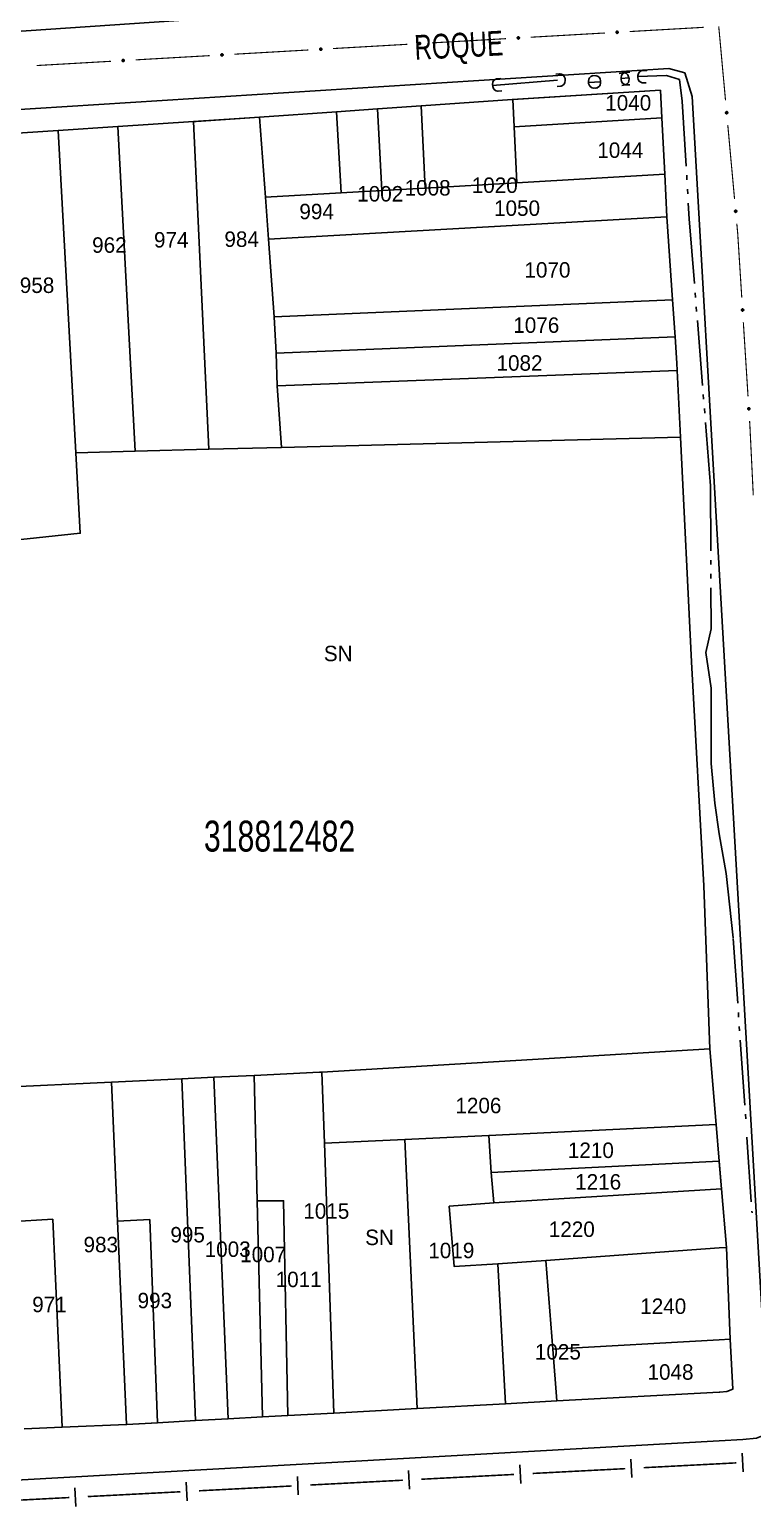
# Model space of a CAD drawing. Extents: x 201053 to 202535, y 4855063 to 4857394.
# Drawn here: x 202207 to 202323.9, y 4856052.7 to 4856291.6 of the extents above; entities that cross this region are included whole.
import ezdxf
from ezdxf.enums import TextEntityAlignment as Align

# ---------------------------------------------------------------- set-up
doc = ezdxf.new("R2010")
doc.units = 0
doc.header["$LTSCALE"] = 1.5
doc.header["$MEASUREMENT"] = 0
doc.linetypes.add('TRACO_05', pattern=[11, 7, -1, 0.5, -1, 0.5, -1])
for name, color, linetype in [('CD_MALHA_LOTES', 7, 'CONTINUOUS'), ('CD_TXT_QUADRA', 2, 'CONTINUOUS'), ('HD-VALAS-DRENOS', 170, 'CONTINUOUS'), ('LM-LIM-SETORES-BAIRROS', 250, 'CONTINUOUS'), ('RU-QUADRA', 210, 'CONTINUOUS'), ('SV-BUEIRO-VALA', 7, 'CONTINUOUS'), ('SV-EIXO-RUA-PAV', 20, 'CONTINUOUS'), ('SV-RUA-PAVIM', 7, 'CONTINUOUS'), ('SV-TXT-RUA-PAV', 7, 'CONTINUOUS'), ('Th_NmrPort', 7, 'CONTINUOUS')]:
    doc.layers.add(name, color=color, linetype=linetype)
doc.styles.add('ARIAL', font='ARIAL.SHX')

# ---------------------------------------------------------------- blocks, each defined once
blk = doc.blocks.new('COD120', base_point=(202246.23, 4857300.32))
at = {"layer": 'SV-BUEIRO-VALA'}
blk.add_lwpolyline([(202245.23, 4857298.92), (202245.23, 4857299.503333), (202245.23, 4857299.590833), (202245.313333, 4857299.824167), (202245.48, 4857300.086667), (202245.73, 4857300.2325), (202246.063333, 4857300.32), (202246.396667, 4857300.32), (202246.73, 4857300.2325), (202246.98, 4857300.086667), (202247.146667, 4857299.824167), (202247.23, 4857299.590833), (202247.23, 4857299.503333), (202247.23, 4857298.92)], dxfattribs=at)

msp = doc.modelspace()

# ---------------------------------------------------------------- linework, layer by layer
at = {"layer": 'CD_MALHA_LOTES', "linetype": 'Continuous', "flags": 128}
for points in [[(202285.18, 4856280.28), (202309.06, 4856281.76), (202309.29, 4856277.29)], [(202256.7, 4856278.3), (202263.28, 4856278.75)], [(202263.28, 4856278.75), (202270.35, 4856279.25)], [(202263.99, 4856265.56), (202263.28, 4856278.75)], [(202270.35, 4856279.25), (202285.07, 4856280.27), (202285.18, 4856280.28)], [(202271, 4856265.96), (202270.35, 4856279.25)], [(202285.4, 4856275.83), (202285.18, 4856280.28)], [(202221.3, 4856275.89), (202233.58, 4856276.69)], [(202233.58, 4856276.69), (202233.97, 4856276.71), (202244.24, 4856277.43)], [(202236.03, 4856223.73), (202233.58, 4856276.69)], [(202244.24, 4856277.43), (202256.7, 4856278.3)], [(202245.22, 4856264.47), (202244.24, 4856277.43)], [(202257.41, 4856265.18), (202256.7, 4856278.3)], [(202285.4, 4856275.83), (202309.29, 4856277.29)], [(202309.29, 4856277.29), (202309.76, 4856268.2)], [(202189.34, 4856273.83), (202211.65, 4856275.27)], [(202211.65, 4856275.27), (202221.3, 4856275.89)], [(202214.52, 4856223.18), (202211.65, 4856275.27)], [(202224.11, 4856223.42), (202221.3, 4856275.89)], [(202285.84, 4856266.82), (202285.4, 4856275.83)], [(202285.84, 4856266.82), (202271, 4856265.96)], [(202309.76, 4856268.2), (202285.84, 4856266.82)], [(202309.76, 4856268.2), (202310.11, 4856261.31)], [(202245.22, 4856264.47), (202257.41, 4856265.18)], [(202245.67, 4856257.68), (202245.22, 4856264.47)], [(202263.99, 4856265.56), (202257.41, 4856265.18)], [(202271, 4856265.96), (202263.99, 4856265.56)], [(202245.67, 4856257.68), (202310.11, 4856261.31)], [(202310.11, 4856261.31), (202311.02, 4856247.89)], [(202246.58, 4856245.14), (202245.67, 4856257.68)], [(202246.58, 4856245.14), (202311.02, 4856247.89)], [(202311.02, 4856247.89), (202311.43, 4856241.93)], [(202246.9, 4856239.28), (202246.58, 4856245.14)], [(202246.9, 4856239.28), (202311.43, 4856241.93)], [(202311.43, 4856241.93), (202311.72, 4856237.67), (202311.78, 4856236.47)], [(202247.08, 4856234.01), (202246.9, 4856239.28)], [(202247.08, 4856234.01), (202311.78, 4856236.47)], [(202311.78, 4856236.47), (202312.3, 4856225.67)], [(202247.78, 4856224.03), (202247.08, 4856234.01)], [(202236.03, 4856223.73), (202224.11, 4856223.42)], [(202247.78, 4856224.03), (202236.03, 4856223.73)], [(202312.3, 4856225.67), (202247.78, 4856224.03)], [(202312.3, 4856225.67), (202314.06, 4856189.39), (202316.08, 4856153.17), (202317.06, 4856126.8)], [(202194.49, 4856207.98), (202215.24, 4856210.17), (202214.52, 4856223.18)], [(202224.11, 4856223.42), (202214.52, 4856223.18)], [(202254.33, 4856123.05), (202317.06, 4856126.8)], [(202317.06, 4856126.8), (202318.07, 4856114.59)], [(202201.85, 4856120.54), (202220.29, 4856121.42)], [(202220.29, 4856121.42), (202231.68, 4856121.97)], [(202221.29, 4856098.93), (202220.29, 4856121.42)], [(202231.68, 4856121.97), (202236.85, 4856122.21)], [(202233.87, 4856066.71), (202231.68, 4856121.97)], [(202236.85, 4856122.21), (202243.35, 4856122.52)], [(202239.15, 4856067), (202236.85, 4856122.21)], [(202243.35, 4856122.52), (202253.94, 4856123.03), (202254.33, 4856123.05)], [(202243.86, 4856102.26), (202243.35, 4856122.52)], [(202254.72, 4856111.56), (202254.33, 4856123.05)], [(202281.28, 4856112.82), (202318.07, 4856114.59)], [(202318.07, 4856114.59), (202318.56, 4856108.68)], [(202254.72, 4856111.56), (202267.72, 4856112.18)], [(202256.23, 4856067.93), (202254.72, 4856111.56)], [(202267.72, 4856112.18), (202281.28, 4856112.82)], [(202269.74, 4856068.66), (202267.72, 4856112.18)], [(202281.69, 4856106.8), (202281.28, 4856112.82)], [(202281.69, 4856106.8), (202318.56, 4856108.68)], [(202282.1, 4856101.92), (202281.69, 4856106.8)], [(202318.56, 4856108.68), (202318.93, 4856104.19)], [(202244.73, 4856067.3), (202243.86, 4856102.26)], [(202243.86, 4856102.26), (202248.11, 4856102.26), (202248.79, 4856067.52)], [(202282.76, 4856092.08), (202275.72, 4856091.61), (202274.91, 4856101.38), (202282.1, 4856101.92)], [(202282.1, 4856101.92), (202318.93, 4856104.19)], [(202318.93, 4856104.19), (202319.71, 4856094.7)], [(202203.75, 4856098.87), (202210.8, 4856099.27), (202212.3, 4856065.65)], [(202221.29, 4856098.93), (202226.47, 4856099.21)], [(202222.75, 4856066.11), (202221.29, 4856098.93)], [(202226.47, 4856099.21), (202227.76, 4856066.38)], [(202318.57, 4856094.62), (202319.71, 4856094.7)], [(202319.71, 4856094.7), (202320.34, 4856079.9)], [(202282.76, 4856092.08), (202290.51, 4856092.59)], [(202290.51, 4856092.59), (202318.57, 4856094.62)], [(202291.63, 4856078.24), (202290.51, 4856092.59)], [(202284.02, 4856069.44), (202282.76, 4856092.08)], [(202291.63, 4856078.24), (202318.57, 4856079.8)], [(202292.28, 4856069.89), (202291.63, 4856078.24)], [(202320.34, 4856079.9), (202320.74, 4856071.78), (202319.8, 4856071.44), (202318.63, 4856071.32), (202318.57, 4856071.32)], [(202318.57, 4856079.8), (202320.34, 4856079.9)], [(202318.57, 4856071.32), (202292.28, 4856069.89)], [(202269.74, 4856068.66), (202256.23, 4856067.93)], [(202284.02, 4856069.44), (202269.74, 4856068.66)], [(202292.28, 4856069.89), (202284.02, 4856069.44)], [(202222.75, 4856066.11), (202212.3, 4856065.65)], [(202227.76, 4856066.38), (202222.8, 4856066.11), (202222.75, 4856066.11)], [(202233.87, 4856066.71), (202227.76, 4856066.38)], [(202239.15, 4856067), (202233.87, 4856066.71)], [(202244.73, 4856067.3), (202239.15, 4856067)], [(202248.79, 4856067.52), (202244.73, 4856067.3)], [(202256.23, 4856067.93), (202248.79, 4856067.52)], [(202212.3, 4856065.65), (202206.19, 4856065.38)]]:
    msp.add_lwpolyline(points, dxfattribs=at)
at = {"layer": 'HD-VALAS-DRENOS', "linetype": 'TRACO_05'}
for points in [[(202281.92, 4856282.55, 13.44), (202293.64, 4856283.51, 13.44)], [(202302.69, 4856283.67, 13.44), (202303.95, 4856283.79, 13.44)], [(202305.4, 4856283.99, 13.44), (202310.04, 4856284.15, 13.44), (202312.11, 4856283.51, 13.44), (202312.59, 4856280, 13.44), (202313.71, 4856260.98, 13.28), (202317.15, 4856217.83, 13.28), (202317.23, 4856194.68, 13.19), (202316.38, 4856190.86, 13.19), (202317.23, 4856185.09, 13.19), (202317.23, 4856177.58, 13.19), (202317.23, 4856172.95, 13.19), (202317.84, 4856166.55, 13.19), (202318.54, 4856161.55, 13.19)], [(202297.42, 4856283.03, 13.44), (202299.38, 4856283.11, 13.44)], [(202318.54, 4856161.55, 13.19), (202319.67, 4856155.17, 13.19), (202320.8, 4856144.66, 12.87), (202322.95, 4856114.29, 12.87)], [(202323.02, 4856112.55, 12.87), (202323.87, 4856100.32, 12.54)]]:
    msp.add_polyline3d(points, dxfattribs=at)
at = {"layer": 'LM-LIM-SETORES-BAIRROS'}
for points in [[(202322.406302, 4856058.43979), (202322.249078, 4856061.435667)], [(202286.454091, 4856056.570114), (202286.298454, 4856059.566074)], [(202304.429852, 4856057.503934), (202304.274215, 4856060.499894)], [(202232.526808, 4856053.768653), (202232.371172, 4856056.764613)], [(202250.502569, 4856054.702473), (202250.346932, 4856057.698433)], [(202268.47833, 4856055.636293), (202268.322693, 4856058.632253)], [(202214.551047, 4856052.834832), (202214.395411, 4856055.830792)]]:
    msp.add_lwpolyline(points, dxfattribs=at)
at = {"layer": 'LM-LIM-SETORES-BAIRROS', "const_width": 0.25}
for points in [[(202288.373579, 4856058.171852), (202303.35338, 4856058.950035)], [(202306.34934, 4856059.105672), (202318.333181, 4856059.728219)], [(202318.333181, 4856059.728219), (202318.56, 4856059.74)], [(202318.56, 4856059.74), (202321.329065, 4856059.885321)], [(202252.422058, 4856056.304211), (202267.401858, 4856057.082394)], [(202270.397818, 4856057.238031), (202285.377619, 4856058.016215)], [(202198.494775, 4856053.50275), (202213.474576, 4856054.280933)], [(202216.470536, 4856054.43657), (202231.450337, 4856055.214754)], [(202234.446297, 4856055.37039), (202249.426097, 4856056.148574)]]:
    msp.add_lwpolyline(points, dxfattribs=at)
at = {"layer": 'RU-QUADRA', "linetype": 'Continuous', "flags": 128}
msp.add_lwpolyline([(202206.19, 4856065.38), (202212.3, 4856065.65), (202222.75, 4856066.11), (202227.76, 4856066.38), (202233.87, 4856066.71), (202239.15, 4856067), (202244.73, 4856067.3), (202248.79, 4856067.52), (202256.23, 4856067.93), (202269.74, 4856068.66), (202284.02, 4856069.44), (202292.28, 4856069.89), (202318.57, 4856071.32), (202318.63, 4856071.32), (202319.8, 4856071.44), (202320.74, 4856071.78), (202320.34, 4856079.9), (202319.71, 4856094.7), (202318.93, 4856104.19), (202318.57, 4856108.56), (202318.56, 4856108.68), (202318.07, 4856114.59), (202317.06, 4856126.8), (202316.08, 4856153.17), (202314.06, 4856189.39), (202312.3, 4856225.67), (202311.78, 4856236.47), (202311.72, 4856237.67), (202311.43, 4856241.93), (202311.02, 4856247.89), (202310.11, 4856261.31), (202309.76, 4856268.2), (202309.29, 4856277.29), (202309.06, 4856281.76), (202285.07, 4856280.27), (202270.35, 4856279.25), (202263.28, 4856278.75), (202256.7, 4856278.3), (202244.24, 4856277.43), (202233.58, 4856276.69), (202221.3, 4856275.89), (202211.65, 4856275.27), (202189.34, 4856273.83)], dxfattribs=at)
at = {"layer": 'SV-EIXO-RUA-PAV', "const_width": 0.18}
for points in [[(202288.081364, 4856290.338536), (202300.061721, 4856291.024862)], [(202304.055173, 4856291.253638), (202316.03553, 4856291.939964)], [(202318.48, 4856292.08), (202319.574789, 4856280.130044)], [(202240.159935, 4856287.593231), (202252.140292, 4856288.279557)], [(202256.133745, 4856288.508332), (202268.114102, 4856289.194659)], [(202272.107554, 4856289.423434), (202284.087911, 4856290.10976)], [(202208.212316, 4856285.763027), (202220.192674, 4856286.449353)], [(202224.186126, 4856286.678129), (202236.166483, 4856287.364455)], [(202319.939718, 4856276.146726), (202321.034507, 4856264.19677)], [(202321.399436, 4856260.213452), (202321.490668, 4856259.217622)], [(202321.490668, 4856259.217622), (202321.55, 4856258.57)], [(202321.55, 4856258.57), (202322.204069, 4856248.241023)], [(202322.456857, 4856244.249018), (202323.215223, 4856232.273006)], [(202323.468011, 4856228.281001), (202323.52, 4856227.46)], [(202323.52, 4856227.46), (202324.063029, 4856216.295845)]]:
    msp.add_lwpolyline(points, dxfattribs=at)
at = {"layer": 'SV-EIXO-RUA-PAV'}
for points in [[(202301.908706, 4856291.240933), (202301.940734, 4856291.277895), (202301.975819, 4856291.303113), (202302.011136, 4856291.315723), (202302.04525, 4856291.318729), (202302.080496, 4856291.317874), (202302.115842, 4856291.309171), (202302.152932, 4856291.290822), (202302.190236, 4856291.258954), (202302.213707, 4856291.221315), (202302.227923, 4856291.187352), (202302.233105, 4856291.151961), (202302.231701, 4856291.117734), (202302.221447, 4856291.081318), (202302.202485, 4856291.043912), (202302.169532, 4856291.007178), (202302.134966, 4856290.982691), (202302.100486, 4856290.97139), (202302.064873, 4856290.966405), (202302.028899, 4856290.96771), (202301.994252, 4856290.976452), (202301.956625, 4856290.995612), (202301.920799, 4856291.028617), (202301.895982, 4856291.062813), (202301.884201, 4856291.097126), (202301.880082, 4856291.132298), (202301.88051, 4856291.16766), (202301.887779, 4856291.203555), (202301.908706, 4856291.240933)], [(202253.987277, 4856288.495627), (202254.019306, 4856288.53259), (202254.054391, 4856288.557808), (202254.089707, 4856288.570418), (202254.123821, 4856288.573424), (202254.159068, 4856288.572569), (202254.194414, 4856288.563866), (202254.231504, 4856288.545517), (202254.268808, 4856288.513649), (202254.292279, 4856288.476009), (202254.306494, 4856288.442047), (202254.311677, 4856288.406655), (202254.310272, 4856288.372429), (202254.300018, 4856288.336013), (202254.281057, 4856288.298607), (202254.248104, 4856288.261872), (202254.213538, 4856288.237385), (202254.179058, 4856288.226085), (202254.143444, 4856288.2211), (202254.107471, 4856288.222404), (202254.072824, 4856288.231147), (202254.035197, 4856288.250307), (202253.99937, 4856288.283311), (202253.974554, 4856288.317508), (202253.962772, 4856288.35182), (202253.958654, 4856288.386992), (202253.959082, 4856288.422355), (202253.966351, 4856288.458249), (202253.987277, 4856288.495627)], [(202269.961087, 4856289.410729), (202269.993115, 4856289.447691), (202270.0282, 4856289.472909), (202270.063517, 4856289.48552), (202270.097631, 4856289.488526), (202270.132878, 4856289.48767), (202270.168223, 4856289.478968), (202270.205313, 4856289.460619), (202270.242617, 4856289.42875), (202270.266088, 4856289.391111), (202270.280304, 4856289.357149), (202270.285487, 4856289.321757), (202270.284082, 4856289.287531), (202270.273828, 4856289.251115), (202270.254866, 4856289.213709), (202270.221913, 4856289.176974), (202270.187347, 4856289.152487), (202270.152867, 4856289.141187), (202270.117254, 4856289.136202), (202270.08128, 4856289.137506), (202270.046634, 4856289.146249), (202270.009006, 4856289.165408), (202269.97318, 4856289.198413), (202269.948363, 4856289.23261), (202269.936582, 4856289.266922), (202269.932463, 4856289.302094), (202269.932891, 4856289.337457), (202269.94016, 4856289.373351), (202269.961087, 4856289.410729)], [(202285.934896, 4856290.325831), (202285.966925, 4856290.362793), (202286.00201, 4856290.388011), (202286.037326, 4856290.400622), (202286.07144, 4856290.403628), (202286.106687, 4856290.402772), (202286.142033, 4856290.394069), (202286.179123, 4856290.375721), (202286.216426, 4856290.343852), (202286.239898, 4856290.306213), (202286.254113, 4856290.27225), (202286.259296, 4856290.236859), (202286.257891, 4856290.202633), (202286.247637, 4856290.166216), (202286.228676, 4856290.128811), (202286.195723, 4856290.092076), (202286.161157, 4856290.067589), (202286.126676, 4856290.056288), (202286.091063, 4856290.051303), (202286.05509, 4856290.052608), (202286.020443, 4856290.061351), (202285.982816, 4856290.08051), (202285.946989, 4856290.113515), (202285.922173, 4856290.147712), (202285.910391, 4856290.182024), (202285.906273, 4856290.217196), (202285.906701, 4856290.252558), (202285.91397, 4856290.288453), (202285.934896, 4856290.325831)], [(202222.039658, 4856286.665424), (202222.071687, 4856286.702386), (202222.106772, 4856286.727604), (202222.142089, 4856286.740215), (202222.176202, 4856286.743221), (202222.211449, 4856286.742365), (202222.246795, 4856286.733663), (202222.283885, 4856286.715314), (202222.321189, 4856286.683445), (202222.34466, 4856286.645806), (202222.358875, 4856286.611843), (202222.364058, 4856286.576452), (202222.362653, 4856286.542226), (202222.352399, 4856286.505809), (202222.333438, 4856286.468404), (202222.300485, 4856286.431669), (202222.265919, 4856286.407182), (202222.231439, 4856286.395881), (202222.195825, 4856286.390896), (202222.159852, 4856286.392201), (202222.125205, 4856286.400944), (202222.087578, 4856286.420103), (202222.051751, 4856286.453108), (202222.026935, 4856286.487305), (202222.015153, 4856286.521617), (202222.011035, 4856286.556789), (202222.011463, 4856286.592151), (202222.018732, 4856286.628046), (202222.039658, 4856286.665424)], [(202238.013468, 4856287.580526), (202238.045496, 4856287.617488), (202238.080581, 4856287.642706), (202238.115898, 4856287.655316), (202238.150012, 4856287.658322), (202238.185259, 4856287.657467), (202238.220604, 4856287.648764), (202238.257694, 4856287.630416), (202238.294998, 4856287.598547), (202238.318469, 4856287.560908), (202238.332685, 4856287.526945), (202238.337868, 4856287.491554), (202238.336463, 4856287.457327), (202238.326209, 4856287.420911), (202238.307247, 4856287.383506), (202238.274294, 4856287.346771), (202238.239728, 4856287.322284), (202238.205248, 4856287.310983), (202238.169635, 4856287.305998), (202238.133661, 4856287.307303), (202238.099015, 4856287.316045), (202238.061387, 4856287.335205), (202238.025561, 4856287.36821), (202238.000744, 4856287.402406), (202237.988963, 4856287.436719), (202237.984844, 4856287.471891), (202237.985273, 4856287.507253), (202237.992541, 4856287.543148), (202238.013468, 4856287.580526)], [(202319.853766, 4856278.291509), (202319.8918, 4856278.260761), (202319.918201, 4856278.226557), (202319.932009, 4856278.191691), (202319.936178, 4856278.1577), (202319.936526, 4856278.122445), (202319.929034, 4856278.086823), (202319.911962, 4856278.049128), (202319.881385, 4856278.010758), (202319.844569, 4856277.986016), (202319.811111, 4856277.97065), (202319.775917, 4856277.964262), (202319.741663, 4856277.964498), (202319.704918, 4856277.973503), (202319.666887, 4856277.991177), (202319.629049, 4856278.022858), (202319.603397, 4856278.056568), (202319.590926, 4856278.090642), (202319.584728, 4856278.126064), (202319.584805, 4856278.162062), (202319.59236, 4856278.196986), (202319.610224, 4856278.235246), (202319.641987, 4856278.272178), (202319.675317, 4856278.298147), (202319.709207, 4856278.311093), (202319.744218, 4856278.316409), (202319.779574, 4856278.317188), (202319.815696, 4856278.311148), (202319.853766, 4856278.291509)], [(202321.313484, 4856262.358235), (202321.351518, 4856262.327487), (202321.377919, 4856262.293283), (202321.391727, 4856262.258417), (202321.395896, 4856262.224426), (202321.396244, 4856262.189171), (202321.388752, 4856262.153549), (202321.37168, 4856262.115854), (202321.341103, 4856262.077484), (202321.304287, 4856262.052742), (202321.270829, 4856262.037376), (202321.235635, 4856262.030988), (202321.201381, 4856262.031224), (202321.164636, 4856262.040229), (202321.126605, 4856262.057903), (202321.088767, 4856262.089583), (202321.063115, 4856262.123294), (202321.050644, 4856262.157368), (202321.044446, 4856262.19279), (202321.044523, 4856262.228787), (202321.052078, 4856262.263712), (202321.069942, 4856262.301972), (202321.101705, 4856262.338904), (202321.135035, 4856262.364873), (202321.168925, 4856262.377818), (202321.203936, 4856262.383135), (202321.239292, 4856262.383914), (202321.275414, 4856262.377874), (202321.313484, 4856262.358235)], [(202322.431243, 4856246.395371), (202322.468398, 4856246.363565), (202322.493826, 4856246.328632), (202322.506649, 4856246.293392), (202322.50986, 4856246.259297), (202322.509217, 4856246.224046), (202322.500727, 4856246.188649), (202322.482601, 4856246.151449), (202322.450958, 4856246.113954), (202322.41346, 4856246.090257), (202322.379584, 4856246.075837), (202322.344224, 4856246.070442), (202322.30999, 4856246.071641), (202322.273513, 4856246.081675), (202322.235994, 4856246.100412), (202322.199061, 4856246.133143), (202322.174367, 4856246.167561), (202322.162859, 4856246.201973), (202322.15766, 4856246.237555), (202322.158748, 4856246.273536), (202322.167283, 4856246.308235), (202322.186215, 4856246.345977), (202322.219004, 4856246.382001), (202322.253051, 4856246.407023), (202322.287292, 4856246.419011), (202322.322438, 4856246.42334), (202322.357803, 4856246.423125), (202322.39374, 4856246.416072), (202322.431243, 4856246.395371)], [(202323.442397, 4856230.427354), (202323.479552, 4856230.395548), (202323.50498, 4856230.360615), (202323.517803, 4856230.325375), (202323.521014, 4856230.29128), (202323.52037, 4856230.256029), (202323.51188, 4856230.220631), (202323.493755, 4856230.183432), (202323.462111, 4856230.145937), (202323.424614, 4856230.12224), (202323.390738, 4856230.10782), (202323.355378, 4856230.102425), (202323.321144, 4856230.103624), (202323.284667, 4856230.113658), (202323.247147, 4856230.132395), (202323.210215, 4856230.165126), (202323.185521, 4856230.199544), (202323.174013, 4856230.233956), (202323.168814, 4856230.269538), (202323.169902, 4856230.305519), (202323.178436, 4856230.340218), (202323.197369, 4856230.37796), (202323.230158, 4856230.413984), (202323.264205, 4856230.439006), (202323.298446, 4856230.450993), (202323.333592, 4856230.455323), (202323.368956, 4856230.455108), (202323.404894, 4856230.448055), (202323.442397, 4856230.427354)]]:
    msp.add_lwpolyline(points, close=True, dxfattribs=at)
for points in [[(202301.880082, 4856291.132298), (202302.227923, 4856291.187352)], [(202301.88051, 4856291.16766), (202302.213707, 4856291.221315)], [(202301.884015, 4856291.151289), (202302.215747, 4856291.205829)], [(202301.884201, 4856291.097126), (202302.233105, 4856291.151961)], [(202301.88476, 4856291.114429), (202302.228908, 4856291.166947)], [(202301.887779, 4856291.203555), (202302.190236, 4856291.258954)], [(202301.888875, 4856291.185737), (202302.19737, 4856291.240312)], [(202301.8936, 4856291.0794), (202302.229419, 4856291.134174)], [(202301.895982, 4856291.062813), (202302.231701, 4856291.117734)], [(202301.899185, 4856291.220496), (202302.168173, 4856291.272809)], [(202301.908706, 4856291.240933), (202302.152932, 4856291.290822)], [(202301.910615, 4856291.044839), (202302.221912, 4856291.098208)], [(202301.920799, 4856291.028617), (202302.221447, 4856291.081318)], [(202301.92697, 4856291.260357), (202302.127028, 4856291.299153)], [(202301.940734, 4856291.277895), (202302.115842, 4856291.309171)], [(202301.942458, 4856291.013861), (202302.208956, 4856291.06193)], [(202301.956625, 4856290.995612), (202302.202485, 4856291.043912)], [(202301.960673, 4856291.292357), (202302.089388, 4856291.312031)], [(202301.975819, 4856291.303113), (202302.080496, 4856291.317874)], [(202301.980801, 4856290.988722), (202302.17829, 4856291.024638)], [(202301.994252, 4856290.976452), (202302.169532, 4856291.007178)], [(202302.015872, 4856290.972964), (202302.145872, 4856290.994079)], [(202302.028899, 4856290.96771), (202302.134966, 4856290.982691)], [(202253.958654, 4856288.386992), (202254.306494, 4856288.442047)], [(202253.959082, 4856288.422355), (202254.292279, 4856288.476009)], [(202253.962586, 4856288.405984), (202254.294318, 4856288.460524)], [(202253.962772, 4856288.35182), (202254.311677, 4856288.406655)], [(202253.963331, 4856288.369124), (202254.30748, 4856288.421642)], [(202253.966351, 4856288.458249), (202254.268808, 4856288.513649)], [(202253.967447, 4856288.440431), (202254.275942, 4856288.495007)], [(202253.972172, 4856288.334095), (202254.30799, 4856288.388869)], [(202253.974554, 4856288.317508), (202254.310272, 4856288.372429)], [(202253.977756, 4856288.475191), (202254.246745, 4856288.527503)], [(202253.987277, 4856288.495627), (202254.231504, 4856288.545517)], [(202253.989186, 4856288.299534), (202254.300483, 4856288.352903)], [(202253.99937, 4856288.283311), (202254.300018, 4856288.336013)], [(202254.005542, 4856288.515052), (202254.205599, 4856288.553848)], [(202254.019306, 4856288.53259), (202254.194414, 4856288.563866)], [(202254.02103, 4856288.268556), (202254.287527, 4856288.316625)], [(202254.035197, 4856288.250307), (202254.281057, 4856288.298607)], [(202254.039244, 4856288.547052), (202254.167959, 4856288.566726)], [(202254.054391, 4856288.557808), (202254.159068, 4856288.572569)], [(202254.059372, 4856288.243417), (202254.256862, 4856288.279333)], [(202254.072824, 4856288.231147), (202254.248104, 4856288.261872)], [(202254.094444, 4856288.227659), (202254.224443, 4856288.248773)], [(202254.107471, 4856288.222404), (202254.213538, 4856288.237385)], [(202269.932463, 4856289.302094), (202270.280304, 4856289.357149)], [(202269.932891, 4856289.337457), (202270.266088, 4856289.391111)], [(202269.936396, 4856289.321086), (202270.268128, 4856289.375626)], [(202269.936582, 4856289.266922), (202270.285487, 4856289.321757)], [(202269.937141, 4856289.284226), (202270.281289, 4856289.336744)], [(202269.94016, 4856289.373351), (202270.242617, 4856289.42875)], [(202269.941256, 4856289.355533), (202270.249751, 4856289.410109)], [(202269.945981, 4856289.249197), (202270.2818, 4856289.303971)], [(202269.948363, 4856289.23261), (202270.284082, 4856289.287531)], [(202269.951566, 4856289.390293), (202270.220554, 4856289.442605)], [(202269.961087, 4856289.410729), (202270.205313, 4856289.460619)], [(202269.962996, 4856289.214636), (202270.274293, 4856289.268005)], [(202269.97318, 4856289.198413), (202270.273828, 4856289.251115)], [(202269.979351, 4856289.430154), (202270.179409, 4856289.46895)], [(202269.993115, 4856289.447691), (202270.168223, 4856289.478968)], [(202269.994839, 4856289.183658), (202270.261337, 4856289.231727)], [(202270.009006, 4856289.165408), (202270.254866, 4856289.213709)], [(202270.013054, 4856289.462153), (202270.141769, 4856289.481828)], [(202270.0282, 4856289.472909), (202270.132878, 4856289.48767)], [(202270.033182, 4856289.158519), (202270.230671, 4856289.194434)], [(202270.046634, 4856289.146249), (202270.221913, 4856289.176974)], [(202270.068253, 4856289.14276), (202270.198253, 4856289.163875)], [(202270.08128, 4856289.137506), (202270.187347, 4856289.152487)], [(202285.906273, 4856290.217196), (202286.254113, 4856290.27225)], [(202285.906701, 4856290.252558), (202286.239898, 4856290.306213)], [(202285.910205, 4856290.236188), (202286.241937, 4856290.290727)], [(202285.910391, 4856290.182024), (202286.259296, 4856290.236859)], [(202285.91095, 4856290.199328), (202286.255099, 4856290.251845)], [(202285.91397, 4856290.288453), (202286.216426, 4856290.343852)], [(202285.915066, 4856290.270635), (202286.22356, 4856290.32521)], [(202285.919791, 4856290.164298), (202286.255609, 4856290.219072)], [(202285.922173, 4856290.147712), (202286.257891, 4856290.202633)], [(202285.925375, 4856290.305395), (202286.194364, 4856290.357707)], [(202285.934896, 4856290.325831), (202286.179123, 4856290.375721)], [(202285.936805, 4856290.129737), (202286.248102, 4856290.183107)], [(202285.946989, 4856290.113515), (202286.247637, 4856290.166216)], [(202285.953161, 4856290.345256), (202286.153218, 4856290.384052)], [(202285.966925, 4856290.362793), (202286.142033, 4856290.394069)], [(202285.968648, 4856290.098759), (202286.235146, 4856290.146829)], [(202285.982816, 4856290.08051), (202286.228676, 4856290.128811)], [(202285.986863, 4856290.377255), (202286.115578, 4856290.39693)], [(202286.00201, 4856290.388011), (202286.106687, 4856290.402772)], [(202286.006991, 4856290.073621), (202286.20448, 4856290.109536)], [(202286.020443, 4856290.061351), (202286.195723, 4856290.092076)], [(202286.042063, 4856290.057862), (202286.172062, 4856290.078977)], [(202286.05509, 4856290.052608), (202286.161157, 4856290.067589)], [(202222.011035, 4856286.556789), (202222.358875, 4856286.611843)], [(202222.011463, 4856286.592151), (202222.34466, 4856286.645806)], [(202222.014968, 4856286.575781), (202222.346699, 4856286.63032)], [(202222.015153, 4856286.521617), (202222.364058, 4856286.576452)], [(202222.015712, 4856286.538921), (202222.359861, 4856286.591438)], [(202222.018732, 4856286.628046), (202222.321189, 4856286.683445)], [(202222.019828, 4856286.610228), (202222.328323, 4856286.664803)], [(202222.024553, 4856286.503891), (202222.360371, 4856286.558665)], [(202222.026935, 4856286.487305), (202222.362653, 4856286.542226)], [(202222.030137, 4856286.644988), (202222.299126, 4856286.6973)], [(202222.039658, 4856286.665424), (202222.283885, 4856286.715314)], [(202222.041567, 4856286.46933), (202222.352865, 4856286.5227)], [(202222.051751, 4856286.453108), (202222.352399, 4856286.505809)], [(202222.057923, 4856286.684849), (202222.257981, 4856286.723645)], [(202222.071687, 4856286.702386), (202222.246795, 4856286.733663)], [(202222.073411, 4856286.438352), (202222.339908, 4856286.486422)], [(202222.087578, 4856286.420103), (202222.333438, 4856286.468404)], [(202222.091625, 4856286.716848), (202222.22034, 4856286.736523)], [(202222.106772, 4856286.727604), (202222.211449, 4856286.742365)], [(202222.111753, 4856286.413214), (202222.309243, 4856286.449129)], [(202222.125205, 4856286.400944), (202222.300485, 4856286.431669)], [(202222.146825, 4856286.397455), (202222.276824, 4856286.41857)], [(202222.159852, 4856286.392201), (202222.265919, 4856286.407182)], [(202237.984844, 4856287.471891), (202238.332685, 4856287.526945)], [(202237.985273, 4856287.507253), (202238.318469, 4856287.560908)], [(202237.988777, 4856287.490882), (202238.320509, 4856287.545422)], [(202237.988963, 4856287.436719), (202238.337868, 4856287.491554)], [(202237.989522, 4856287.454022), (202238.33367, 4856287.50654)], [(202237.992541, 4856287.543148), (202238.294998, 4856287.598547)], [(202237.993637, 4856287.52533), (202238.302132, 4856287.579905)], [(202237.998362, 4856287.418993), (202238.334181, 4856287.473767)], [(202238.000744, 4856287.402406), (202238.336463, 4856287.457327)], [(202238.003947, 4856287.560089), (202238.272935, 4856287.612402)], [(202238.013468, 4856287.580526), (202238.257694, 4856287.630416)], [(202238.015377, 4856287.384432), (202238.326674, 4856287.437801)], [(202238.025561, 4856287.36821), (202238.326209, 4856287.420911)], [(202238.031732, 4856287.59995), (202238.23179, 4856287.638746)], [(202238.045496, 4856287.617488), (202238.220604, 4856287.648764)], [(202238.04722, 4856287.353454), (202238.313718, 4856287.401523)], [(202238.061387, 4856287.335205), (202238.307247, 4856287.383506)], [(202238.065435, 4856287.63195), (202238.19415, 4856287.651624)], [(202238.080581, 4856287.642706), (202238.185259, 4856287.657467)], [(202238.085563, 4856287.328315), (202238.283052, 4856287.364231)], [(202238.099015, 4856287.316045), (202238.274294, 4856287.346771)], [(202238.120634, 4856287.312557), (202238.250634, 4856287.333672)], [(202238.133661, 4856287.307303), (202238.239728, 4856287.322284)], [(202319.584805, 4856278.162062), (202319.603397, 4856278.056568)], [(202319.589611, 4856278.17526), (202319.61515, 4856278.046057)], [(202319.59236, 4856278.196986), (202319.629049, 4856278.022858)], [(202319.604164, 4856278.210849), (202319.646798, 4856278.014701)], [(202319.610224, 4856278.235246), (202319.666887, 4856277.991177)], [(202319.627979, 4856278.250028), (202319.685115, 4856277.985325)], [(202319.641987, 4856278.272178), (202319.704918, 4856277.973503)], [(202319.657852, 4856278.28291), (202319.721814, 4856277.973615)], [(202319.675317, 4856278.298147), (202319.741663, 4856277.964498)], [(202319.691813, 4856278.301093), (202319.758015, 4856277.96734)], [(202319.709207, 4856278.311093), (202319.775917, 4856277.964262)], [(202319.72652, 4856278.311124), (202319.790752, 4856277.968969)], [(202319.744218, 4856278.316409), (202319.811111, 4856277.97065)], [(202319.763333, 4856278.313127), (202319.829162, 4856277.98345)], [(202319.779574, 4856278.317188), (202319.844569, 4856277.986016)], [(202319.797926, 4856278.309445), (202319.862998, 4856278.002992)], [(202319.815696, 4856278.311148), (202319.881385, 4856278.010758)], [(202319.833017, 4856278.300327), (202319.894479, 4856278.033281)], [(202319.853766, 4856278.291509), (202319.911962, 4856278.049128)], [(202319.873803, 4856278.273919), (202319.919404, 4856278.075301)], [(202319.8918, 4856278.260761), (202319.929034, 4856278.086823)], [(202319.906934, 4856278.241328), (202319.93099, 4856278.113359)], [(202319.918201, 4856278.226557), (202319.936526, 4856278.122445)], [(202321.044523, 4856262.228787), (202321.063115, 4856262.123294)], [(202321.049329, 4856262.241986), (202321.074868, 4856262.112783)], [(202321.052078, 4856262.263712), (202321.088767, 4856262.089583)], [(202321.063882, 4856262.277575), (202321.106516, 4856262.081427)], [(202321.069942, 4856262.301972), (202321.126605, 4856262.057903)], [(202321.087697, 4856262.316753), (202321.144833, 4856262.052051)], [(202321.101705, 4856262.338904), (202321.164636, 4856262.040229)], [(202321.11757, 4856262.349635), (202321.181532, 4856262.040341)], [(202321.135035, 4856262.364873), (202321.201381, 4856262.031224)], [(202321.151531, 4856262.367819), (202321.217733, 4856262.034066)], [(202321.168925, 4856262.377818), (202321.235635, 4856262.030988)], [(202321.186238, 4856262.37785), (202321.25047, 4856262.035695)], [(202321.203936, 4856262.383135), (202321.270829, 4856262.037376)], [(202321.223051, 4856262.379853), (202321.28888, 4856262.050175)], [(202321.239292, 4856262.383914), (202321.304287, 4856262.052742)], [(202321.257644, 4856262.376171), (202321.322716, 4856262.069718)], [(202321.275414, 4856262.377874), (202321.341103, 4856262.077484)], [(202321.292735, 4856262.367053), (202321.354197, 4856262.100007)], [(202321.313484, 4856262.358235), (202321.37168, 4856262.115854)], [(202321.333521, 4856262.340645), (202321.379122, 4856262.142027)], [(202321.351518, 4856262.327487), (202321.388752, 4856262.153549)], [(202321.366652, 4856262.308054), (202321.390708, 4856262.180085)], [(202321.377919, 4856262.293283), (202321.396244, 4856262.189171)], [(202322.158748, 4856246.273536), (202322.174367, 4856246.167561)], [(202322.163924, 4856246.286594), (202322.18582, 4856246.156724)], [(202322.167283, 4856246.308235), (202322.199061, 4856246.133143)], [(202322.179471, 4856246.32176), (202322.216574, 4856246.12449)], [(202322.186215, 4856246.345977), (202322.235994, 4856246.100412)], [(202322.204379, 4856246.360253), (202322.25405, 4856246.094049)], [(202322.219004, 4856246.382001), (202322.273513, 4856246.081675)], [(202322.235165, 4856246.392283), (202322.290405, 4856246.081312)], [(202322.253051, 4856246.407023), (202322.30999, 4856246.071641)], [(202322.269623, 4856246.409504), (202322.326416, 4856246.074021)], [(202322.287292, 4856246.419011), (202322.344224, 4856246.070442)], [(202322.304599, 4856246.418555), (202322.359185, 4856246.074729)], [(202322.322438, 4856246.42334), (202322.379584, 4856246.075837)], [(202322.341453, 4856246.419522), (202322.397987, 4856246.088124)], [(202322.357803, 4856246.423125), (202322.41346, 4856246.090257)], [(202322.375929, 4856246.414869), (202322.432359, 4856246.106708)], [(202322.39374, 4856246.416072), (202322.450958, 4856246.113954)], [(202322.41075, 4856246.404769), (202322.464679, 4856246.1361)], [(202322.431243, 4856246.395371), (202322.482601, 4856246.151449)], [(202322.450778, 4856246.377224), (202322.490776, 4856246.177403)], [(202322.468398, 4856246.363565), (202322.500727, 4856246.188649)], [(202322.482979, 4856246.343714), (202322.503428, 4856246.21512)], [(202322.493826, 4856246.328632), (202322.509217, 4856246.224046)], [(202323.169902, 4856230.305519), (202323.185521, 4856230.199544)], [(202323.175078, 4856230.318577), (202323.196974, 4856230.188707)], [(202323.178436, 4856230.340218), (202323.210215, 4856230.165126)], [(202323.190625, 4856230.353743), (202323.227728, 4856230.156473)], [(202323.197369, 4856230.37796), (202323.247147, 4856230.132395)], [(202323.215533, 4856230.392236), (202323.265204, 4856230.126032)], [(202323.230158, 4856230.413984), (202323.284667, 4856230.113658)], [(202323.246319, 4856230.424266), (202323.301559, 4856230.113295)], [(202323.264205, 4856230.439006), (202323.321144, 4856230.103624)], [(202323.280777, 4856230.441487), (202323.337569, 4856230.106004)], [(202323.298446, 4856230.450993), (202323.355378, 4856230.102425)], [(202323.315752, 4856230.450538), (202323.370339, 4856230.106712)], [(202323.333592, 4856230.455323), (202323.390738, 4856230.10782)], [(202323.352607, 4856230.451505), (202323.409141, 4856230.120107)], [(202323.368956, 4856230.455108), (202323.424614, 4856230.12224)], [(202323.387083, 4856230.446852), (202323.443513, 4856230.138691)], [(202323.404894, 4856230.448055), (202323.462111, 4856230.145937)], [(202323.421904, 4856230.436751), (202323.475833, 4856230.168083)], [(202323.442397, 4856230.427354), (202323.493755, 4856230.183432)], [(202323.461931, 4856230.409207), (202323.50193, 4856230.209386)], [(202323.479552, 4856230.395548), (202323.51188, 4856230.220631)], [(202323.494133, 4856230.375697), (202323.514581, 4856230.247103)], [(202323.50498, 4856230.360615), (202323.52037, 4856230.256029)]]:
    msp.add_lwpolyline(points, dxfattribs=at)
at = {"layer": 'SV-RUA-PAVIM', "linetype": 'Continuous'}
for points in [[(202201.92, 4856420.94, 13.17), (202302.4, 4856429.01, 12.03), (202303.64, 4856429.01, 12.03), (202305.6, 4856427.98, 12.03), (202306.11, 4856420.27, 12.03), (202313.43, 4856302.48, 13.22), (202311, 4856298.08, 13.41), (202306.42, 4856296.8, 13.41), (202285.3, 4856295.02, 13.47), (202278.94, 4856296.3, 13.53), (202120.49, 4856285.54, 13.53)], [(202167.26, 4856054.99, 13.53), (202120.76, 4856052.68, 13.61), (202118.09, 4856053.2, 13.61), (202117.24, 4856057.02, 13.61), (202103.7, 4856268.82, 13.71), (202104.77, 4856271.25, 13.71), (202107.14, 4856272.27, 13.71), (202120.92, 4856273.3, 13.71), (202310.39, 4856285.26, 13.43), (202312.99, 4856284.56, 13.43), (202314.18, 4856280.78, 13.41), (202318.56, 4856204.33, 12.73)], [(202318.56, 4856204.33, 12.73), (202326.39, 4856067.66, 12.73), (202326.36, 4856065.82, 12.73), (202325.91, 4856064.41, 12.73), (202324.56, 4856063.87, 12.73), (202322.36, 4856063.66, 12.73), (202318.56, 4856063.45, 13.53)], [(202318.56, 4856063.45, 13.53), (202167.26, 4856054.99, 13.53)]]:
    msp.add_polyline3d(points, dxfattribs=at)

# ---------------------------------------------------------------- block references
at = {"layer": 'SV-BUEIRO-VALA'}
for p, rotation in [((202281.92, 4856282.55, 13.21), 95), ((202293.64, 4856283.51, 13.21), 275), ((202297.42, 4856283.03, 13.21), 96), ((202299.38, 4856283.11, 13.21), 269), ((202303.95, 4856283.79, 13.21), 282), ((202302.69, 4856283.67, 13.21), 90), ((202305.4, 4856283.99, 13.21), 87.99999999999999)]:
    msp.add_blockref('COD120', p, dxfattribs=dict(at, rotation=rotation))

# ---------------------------------------------------------------- texts
at = {"layer": 'CD_TXT_QUADRA', "style": 'ARIAL', "width": 0.7}
msp.add_text('318812482', height=5, dxfattribs=at).set_placement((202235.24, 4856158.7))
at = {"layer": 'SV-TXT-RUA-PAV', "style": 'ARIAL', "width": 0.7}
msp.add_text('ROQUE', height=4, rotation=3, dxfattribs=at).set_placement((202269.38, 4856286.67))
at = {"layer": 'Th_NmrPort', "color": 1}
for s, p in [('1040', (202300.126522, 4856279.740485)), ('1044', (202298.846522, 4856272.080485)), ('1008', (202267.69344, 4856265.997437)), ('1020', (202278.54344, 4856266.417437)), ('1002', (202260.027858, 4856265.033958)), ('994', (202250.67344, 4856262.167437)), ('1050', (202282.150116, 4856262.713044)), ('962', (202217.167858, 4856256.743958)), ('974', (202227.167858, 4856257.593958)), ('984', (202238.55344, 4856257.697437)), ('1070', (202287.066042, 4856252.727858)), ('958', (202205.47344, 4856250.247437)), ('1076', (202285.262563, 4856243.80344)), ('1082', (202282.55, 4856237.68)), ('SN', (202254.632563, 4856190.72344)), ('1206', (202275.902563, 4856117.65344)), ('1210', (202294.086042, 4856110.417858)), ('1216', (202295.262563, 4856105.31344)), ('1015', (202251.31344, 4856100.597437)), ('995', (202229.82344, 4856096.767437)), ('SN', (202261.31344, 4856096.337437)), ('1220', (202291.002563, 4856097.65344)), ('983', (202215.777858, 4856095.173958)), ('1003', (202235.36344, 4856094.427437)), ('1007', (202241.10344, 4856093.577437)), ('1019', (202271.52344, 4856094.217437)), ('1011', (202246.84344, 4856089.537437)), ('971', (202207.482275, 4856085.490478)), ('993', (202224.51344, 4856086.127437)), ('1240', (202305.786042, 4856085.207858)), ('1025', (202288.75344, 4856077.837437)), ('1048', (202306.962563, 4856074.57344))]:
    msp.add_text(s, height=2.5, dxfattribs=at).set_placement(p, align=Align.MIDDLE_LEFT)

doc.saveas('drawing.dxf')
